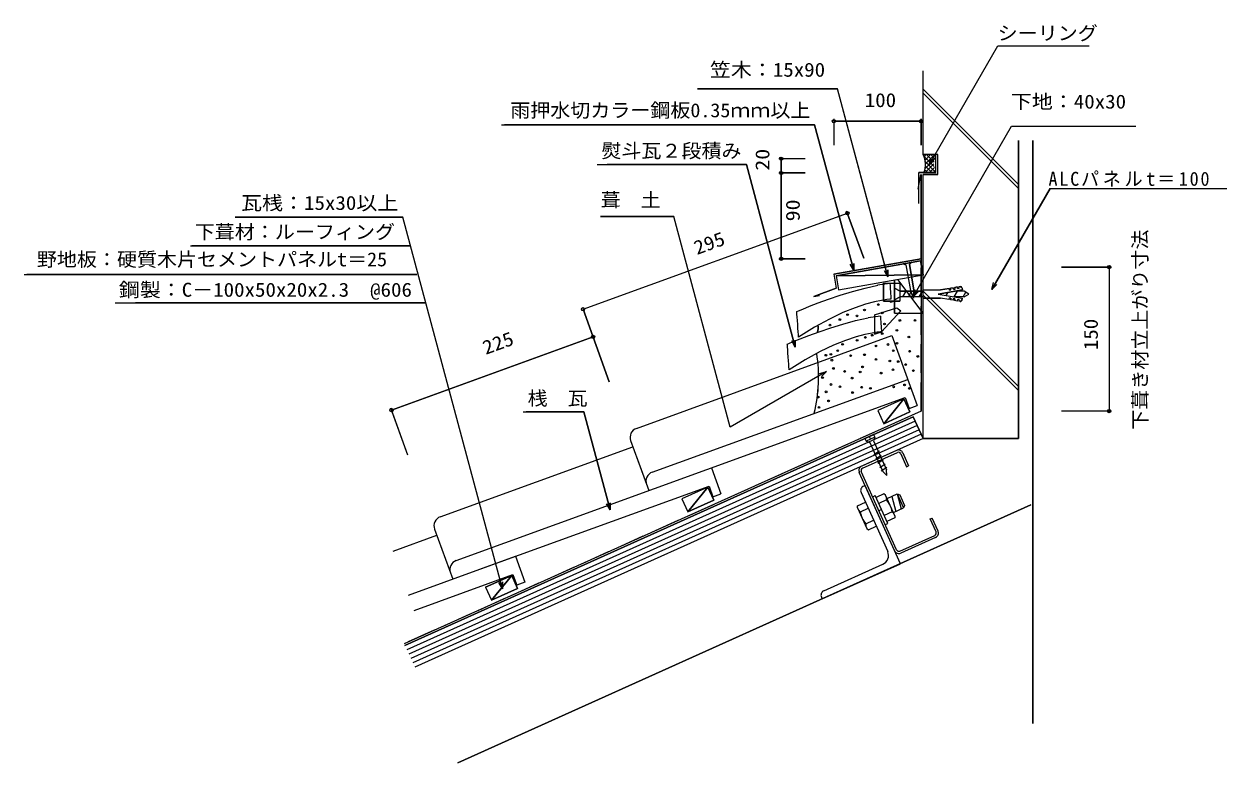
# Model space of a CAD drawing. Units: millimetres, scale not verified. Extents: x -642 to 620, y -385 to 390.
import ezdxf
from ezdxf.enums import TextEntityAlignment as Align

# ---------------------------------------------------------------- set-up
doc = ezdxf.new("R2010")
doc.units = ezdxf.units.MM
doc.header["$LTSCALE"] = 10
doc.linetypes.add('DASHED3', pattern=[4, 3, -1])
doc.layers.add('0-0_LAYER001', color=2, linetype='Continuous', lineweight=18)
doc.layers.add('0-1_LAYER003', color=7, linetype='Continuous', lineweight=18)
doc.styles.add('ＭＳ ゴシック', font='')
doc.styles.get('ＭＳ ゴシック').set_extended_font_data('MS Gothic')

msp = doc.modelspace()

# ---------------------------------------------------------------- linework, layer by layer
at = {"layer": '0-0_LAYER001'}
for p, q in [((307, 241.63), (379.45, 367.12)), ((379.45, 367.12), (474.99, 367.12)), ((400.9, 221.95), (300.9, 321.95)), ((400.9, 217.71), (300.9, 317.71)), ((207.35, 290.65), (207.35, 263.15)), ((298.9, 290.65), (298.9, 263.15)), ((187.21, 284.53), (-138.13, 284.53)), ((228.17, 131.69), (187.21, 284.53)), ((207.35, 288.15), (298.9, 288.15)), ((400.9, -44.41), (400.9, 268)), ((415.9, 268), (415.9, -343.12)), ((301.97, 250.81), (304.3, 253.14)), ((303, 247.42), (308.72, 253.14)), ((303.49, 243.49), (313.13, 253.14)), ((312.57, 245.09), (304.53, 253.14)), ((313.73, 248.34), (308.94, 253.14)), ((314.42, 252.06), (313.35, 253.14)), ((314.42, 250.02), (314.42, 253.14)), ((316.5, 232.34), (316.5, 253.14)), ((115.61, 242.77), (-30.38, 242.77)), ((166.92, 51.28), (115.61, 242.77)), ((149.73, 248.94), (177.23, 248.94)), ((152.23, 233.94), (152.23, 248.94)), ((312.51, 240.74), (301.64, 251.61)), ((303.13, 238.73), (314.42, 250.02)), ((303.23, 234.42), (312.37, 243.55)), ((314.42, 234.42), (303.33, 245.51)), ((310.01, 234.42), (303.43, 240.99)), ((314.42, 234.42), (314.42, 250.02)), ((149.73, 233.94), (177.23, 233.94)), ((152.23, 143.94), (152.23, 233.94)), ((298.3, 232.34), (295.52, 216.98)), ((314.42, 234.42), (296.5, 234.42)), ((296.5, 201.94), (296.5, 234.42)), ((298.9, 143.94), (298.9, 232.34)), ((316.5, 232.34), (300.9, 232.34)), ((300.9, -44.41), (300.9, 232.34)), ((305.6, 234.42), (302.8, 237.21)), ((307.65, 234.42), (312.77, 239.54)), ((312.06, 234.42), (314.11, 236.46)), ((-55.72, 91.08), (221.59, 191.69)), ((220.74, 194.04), (238.65, 144.69)), ((-244.7, 187.47), (-420.41, 187.47)), ((-140.32, -202.1), (-244.7, 187.47)), ((-237.53, 157.61), (-465.94, 157.61)), ((149.73, 143.94), (177.23, 143.94)), ((207.35, 127.79), (298.9, 143.94)), ((209.66, 126.17), (298.3, 141.8)), ((280.08, 138.59), (288.85, 140.13)), ((286.56, 138.11), (288.85, 140.13)), ((-230.04, 127.62), (-638.95, 127.62)), ((207.35, 127.79), (209.95, 113.02)), ((209.66, 126.17), (212.27, 111.4)), ((212.27, 111.4), (300.9, 127.03)), ((282.91, 137.47), (280.08, 138.59)), ((282.91, 137.47), (287.6, 110.87)), ((286.56, 138.11), (291.25, 111.52)), ((498.57, 135.21), (446.07, 135.21)), ((496.07, 135.21), (496.07, -15.7)), ((259.38, 118.34), (259.38, 99.52)), ((259.38, 118.34), (276.56, 118.34)), ((270.9, 87.03), (270.9, 121.74)), ((300.9, 87.03), (274.4, 122.35)), ((332.53, 113.64), (329.87, 113.17)), ((332.82, 111.97), (332.53, 113.64)), ((336.86, 114.41), (334.2, 113.94)), ((334.5, 112.27), (334.2, 113.94)), ((337.16, 112.73), (336.86, 114.41)), ((340.01, 114.96), (338.53, 114.7)), ((338.83, 113.03), (338.53, 114.7)), ((341.75, 113.75), (342.15, 111.48)), ((186.37, 104.44), (209.95, 113.02)), ((186.37, 104.44), (192.28, 105.46)), ((270.9, 101.03), (270.9, 113.03)), ((276.9, 110.03), (270.9, 113.03)), ((270.9, 101.03), (276.9, 104.03)), ((276.9, 104.03), (276.9, 110.03)), ((300.9, 110.03), (276.9, 110.03)), ((300.9, 104.03), (276.9, 104.03)), ((279.79, 104.03), (283.25, 110.03)), ((285.51, 104.03), (288.97, 110.03)), ((287.6, 110.87), (291.05, 102.63)), ((291.05, 102.63), (291.25, 111.52)), ((291.23, 104.03), (294.7, 110.03)), ((296.96, 104.03), (300.42, 110.03)), ((300.9, 111.28), (319.1, 111.28)), ((300.9, 102.78), (300.9, 111.28)), ((400.9, 9.95), (300.9, 109.95)), ((400.9, 5.71), (300.9, 105.71)), ((300.9, 102.78), (319.1, 102.78)), ((316.88, 107.03), (342.15, 111.48)), ((316.88, 107.03), (341.97, 102.6)), ((328.19, 112.88), (319.1, 111.28)), ((328.02, 101.2), (319.1, 102.78)), ((325.23, 105.55), (327.13, 108.83)), ((328.32, 102.88), (328.02, 101.2)), ((328.49, 111.21), (328.19, 112.88)), ((328.32, 102.88), (329.99, 102.58)), ((328.49, 111.21), (330.16, 111.5)), ((329.99, 102.58), (329.69, 100.91)), ((330.16, 111.5), (329.87, 113.18)), ((332.65, 102.11), (332.35, 100.44)), ((332.65, 102.11), (334.32, 101.82)), ((332.82, 111.97), (334.5, 112.27)), ((333.62, 104.07), (337.05, 110.03)), ((343.9, 110.03), (333.89, 110.03)), ((343.9, 104.03), (333.89, 104.03)), ((334.32, 101.82), (334.03, 100.14)), ((336.98, 101.35), (336.69, 99.68)), ((336.98, 101.35), (338.66, 101.05)), ((337.16, 112.73), (338.83, 113.03)), ((338.66, 101.05), (338.36, 99.38)), ((341.58, 100.34), (341.97, 102.6)), ((342.83, 104.03), (345.67, 108.96)), ((348.9, 107.03), (343.9, 110.03)), ((343.9, 104.03), (348.9, 107.03)), ((-221.73, 97.64), (-525.13, 97.64)), ((-55.72, 91.08), (-28.15, 15.09)), ((259.38, 99.52), (276.56, 99.52)), ((332.35, 100.44), (329.69, 100.91)), ((336.69, 99.68), (334.03, 100.14)), ((339.84, 99.12), (338.36, 99.38)), ((270.9, 87.03), (300.9, 87.03)), ((-45.2, 62.1), (-256.71, -14.64)), ((199.71, 25.8), (98.61, -32.57)), ((-257.57, -12.29), (-239.66, -61.64)), ((280.94, -2.95), (253.58, -15.26)), ((280.94, -2.95), (259.74, -28.94)), ((287.1, -16.63), (280.94, -2.95)), ((290.64, -21.61), (-242.48, -261.52)), ((-54.77, -16.5), (-115.37, -16.5)), ((-27.23, -119.29), (-54.77, -16.5)), ((253.58, -15.26), (259.74, -28.94)), ((259.74, -28.94), (287.1, -16.63)), ((300.9, -44.41), (290.64, -21.61)), ((498.57, -15.7), (446.07, -15.7)), ((300.9, -44.41), (-232.22, -284.31)), ((249.12, -40.29), (240, -44.4)), ((240, -44.4), (241.24, -47.13)), ((250.35, -43.03), (241.24, -47.13)), ((241.24, -47.13), (245.2, -48.64)), ((244.56, -42.35), (245.8, -45.08)), ((245.2, -48.64), (258.91, -79.1)), ((250.35, -43.03), (248.85, -47)), ((248.85, -47), (262.56, -77.46)), ((249.12, -40.29), (250.35, -43.03)), ((300.9, -44.41), (400.9, -44.41)), ((273.06, -56.94), (236.59, -73.35)), ((237.53, -75.45), (274.01, -59.03)), ((249.45, -61.09), (255.08, -57.4)), ((249.45, -61.09), (255.08, -57.4)), ((251.5, -65.65), (257.13, -61.96)), ((251.5, -65.65), (257.13, -61.96)), ((277.58, -60.39), (283.73, -74.07)), ((279.67, -59.44), (285.83, -73.12)), ((253.56, -70.21), (259.18, -66.52)), ((253.56, -70.21), (259.18, -66.52)), ((255.61, -74.77), (261.23, -71.08)), ((255.61, -74.77), (261.23, -71.08)), ((257.14, -78.19), (262.77, -74.49)), ((283.73, -74.07), (285.83, -73.12)), ((271.01, -162.04), (234.08, -79.96)), ((273.11, -161.09), (236.18, -79.02)), ((263.03, -83.38), (258.91, -79.1)), ((263.03, -83.38), (262.56, -77.46)), ((75.24, -95.49), (47.89, -107.82)), ((75.24, -95.49), (54.06, -121.49)), ((81.41, -109.16), (75.24, -95.49)), ((238.41, -94.46), (240.23, -93.64)), ((277.17, -175.71), (240.23, -93.64)), ((47.89, -107.82), (54.06, -121.49)), ((54.06, -121.49), (81.41, -109.16)), ((232.33, -114.9), (240.47, -111.24)), ((235.9, -101.07), (263.81, -163.08)), ((248.08, -105.46), (250.81, -104.23)), ((263.94, -133.41), (250.81, -104.23)), ((259.83, -102.52), (251.69, -106.19)), ((262.68, -108.84), (254.54, -112.51)), ((261.57, -103.78), (259.83, -102.52)), ((271.42, -125.66), (261.57, -103.78)), ((263.21, -107.43), (273.88, -102.62)), ((268.33, -105.12), (272.32, -120.87)), ((273.88, -102.62), (276.53, -103.63)), ((273.88, -102.62), (280.45, -117.21)), ((273.88, -102.62), (277.88, -118.37)), ((276.53, -103.63), (281.45, -114.57)), ((413.95, -114.16), (-187.08, -384.62)), ((232.12, -117.03), (232.33, -114.9)), ((232.12, -117.03), (241.97, -138.92)), ((235.18, -121.22), (243.32, -117.56)), ((254.64, -120.06), (257.38, -118.82)), ((268.36, -121.48), (260.22, -125.14)), ((269.78, -122.01), (280.45, -117.21)), ((271.42, -125.66), (271.2, -127.79)), ((281.45, -114.57), (280.45, -117.21)), ((240.86, -133.85), (249, -130.19)), ((243.7, -140.17), (251.85, -136.51)), ((261.21, -134.65), (263.94, -133.41)), ((271.2, -127.79), (263.06, -131.46)), ((308.36, -128.78), (310.45, -127.84)), ((314.51, -142.46), (308.36, -128.78)), ((316.61, -141.52), (310.45, -127.84)), ((241.97, -138.92), (243.7, -140.17)), ((276.68, -162.45), (313.16, -146.03)), ((314.1, -148.13), (277.62, -164.54)), ((196.78, -204.21), (258.79, -176.31)), ((-130.51, -188.1), (-157.86, -200.41)), ((-130.51, -188.1), (-151.71, -214.09)), ((-124.35, -201.78), (-130.51, -188.1)), ((-157.86, -200.41), (-151.71, -214.09)), ((-151.71, -214.09), (-124.35, -201.78))]:
    msp.add_line(p, q, dxfattribs=at)
at = {"layer": '0-0_LAYER001', "linetype": 'DASHED3'}
for q in [(298.9, 135.21), (-243.3, -259.69)]:
    msp.add_line((298.9, -15.7), q, dxfattribs=at)
at = {"layer": '0-0_LAYER001', "color": 3}
for p, q in [((266.16, 118.11), (253.3, 116.16)), ((256.21, 83.94), (243.35, 81.99))]:
    msp.add_line(p, q, dxfattribs=at)
at = {"layer": '0-0_LAYER001', "color": 4}
for p, q in [((0.24, -33.84), (268.15, 63.36)), ((268.15, 63.36), (294.7, -9.8)), ((16.89, -79.74), (284.81, 17.46)), ((-188.82, -172.46), (282.14, -1.59)), ((282.14, -1.59), (286.24, -12.87)), ((286.24, -12.87), (294.7, -9.8)), ((-5.75, -46.65), (13.29, -99.13)), ((-205.47, -126.56), (-3.36, -53.23)), ((0.05, -62.63), (13.29, -99.13)), ((79.09, -75.26), (88.99, -102.52)), ((-254.99, -162.61), (-209.07, -145.95)), ((-211.46, -139.37), (-192.42, -191.85)), ((-211.46, -139.37), (-192.42, -191.85)), ((-116.73, -195.24), (-125.19, -198.31))]:
    msp.add_line(p, q, dxfattribs=at)
at = {"layer": '0-0_LAYER001', "color": 1}
for p, q in [((292.69, -26.17), (-240.43, -266.07)), ((294.75, -30.73), (-238.37, -270.63)), ((296.8, -35.29), (-236.32, -275.19)), ((298.85, -39.85), (-234.27, -279.75))]:
    msp.add_line(p, q, dxfattribs=at)
at = {"layer": '0-0_LAYER001'}
for points in [[(316.5, 253.14), (300.9, 253.14), (300.9, 341.05)], [(264.07, 124.99), (211.27, 322.02), (64.27, 322.02)], [(290.47, 104.03), (393.74, 282.91), (524.24, 282.91)], [(312.3, 246.94), (307, 241.63), (308.94, 248.88)], [(373.04, 111.76), (434.2, 217.7), (619.66, 217.7)], [(98.61, -32.57), (39.46, 188.16), (-37.31, 188.16)], [(298.3, 141.8), (300.9, 127.03), (209.66, 126.17)], [(228.17, 139.19), (228.17, 131.69), (224.42, 138.18)], [(264.07, 132.49), (264.07, 124.99), (260.32, 131.49)], [(378.34, 117.06), (373.04, 111.76), (374.98, 119.01)], [(295.77, 109.33), (290.47, 104.03), (292.41, 111.27)], [(250.12, 85.19), (273.27, 92.5), (277.45, 89.22)], [(250.12, 85.19), (250.12, 65.02), (257.38, 67.35), (277.45, 89.22)], [(166.92, 58.78), (166.92, 51.28), (163.17, 57.77)], [(192.47, 23.86), (199.71, 25.8), (194.41, 20.5)], [(-27.23, -111.79), (-27.23, -119.29), (-30.98, -112.79)], [(194.27, -210.82), (195.09, -212.65), (277.17, -175.71)], [(-140.32, -194.6), (-140.32, -202.1), (-144.07, -195.61)]]:
    msp.add_lwpolyline(points, dxfattribs=at)
at = {"layer": '0-0_LAYER001', "color": 3}
for points in [[(266.16, 118.11), (266.19, 117.65), (266.28, 116.38), (266.41, 114.53), (266.57, 112.27), (266.75, 109.81), (266.92, 107.36), (267.08, 105.1), (267.21, 103.24), (267.3, 101.98), (267.33, 101.52), (266.19, 101.46), (262.83, 101.12), (257.37, 100.29), (249.94, 98.74), (240.65, 96.24), (229.61, 92.57), (216.95, 87.5), (202.79, 80.81), (187.24, 72.27), (170.41, 61.66), (170.36, 62.41), (170.21, 64.46), (170, 67.49), (169.74, 71.16), (169.46, 75.16), (169.18, 79.16), (168.92, 82.83), (168.71, 85.85), (168.56, 87.91), (168.51, 88.66), (170.13, 89.36), (174.71, 91.29), (181.81, 94.16), (191.01, 97.72), (201.88, 101.68), (213.99, 105.78), (226.9, 109.75), (240.18, 113.3), (253.41, 116.18)], [(256.21, 83.94), (256.24, 83.48), (256.33, 82.22), (256.46, 80.36), (256.62, 78.1), (256.8, 75.65), (256.97, 73.19), (257.13, 70.93), (257.26, 69.08), (257.35, 67.81), (257.38, 67.35), (256.23, 67.29), (252.87, 66.96), (247.42, 66.13), (239.99, 64.57), (230.69, 62.08), (219.66, 58.4), (207, 53.33), (192.84, 46.64), (177.28, 38.1), (160.46, 27.49), (160.41, 28.25), (160.26, 30.3), (160.05, 33.32), (159.79, 37), (159.51, 40.99), (159.23, 44.99), (158.97, 48.66), (158.75, 51.69), (158.61, 53.74), (158.56, 54.5), (160.18, 55.2), (164.76, 57.12), (171.86, 60), (181.06, 63.55), (191.93, 67.52), (204.03, 71.62), (216.94, 75.58), (230.23, 79.14), (243.46, 82.02)]]:
    msp.add_lwpolyline(points, dxfattribs=at)
at = {"layer": '0-0_LAYER001', "color": 4}
for points in [[(-183.02, -188.44), (76.43, -94.31), (80.53, -105.59), (88.99, -102.52)], [(-238.66, -208.63), (-126.62, -167.98), (-116.73, -195.24)], [(-232.97, -224.65), (-129.28, -187.03), (-125.19, -198.31)]]:
    msp.add_lwpolyline(points, dxfattribs=at)
at = {"layer": '0-0_LAYER001'}
for centre, radius in [((207.35, 288.15), 1.7), ((298.9, 288.15), 1.7), ((152.23, 248.94), 1.7), ((152.23, 233.94), 1.7), ((152.23, 233.94), 1.7), ((221.59, 191.69), 1.7), ((152.23, 143.94), 1.7), ((496.07, 135.21), 1.7), ((-55.72, 91.08), 1.7), ((239.51, 90.3), 0.9), ((254, 95.96), 0.9), ((267.59, 98.94), 0.9), ((213.74, 80.27), 0.9), ((221.78, 85.4), 0.9), ((231.62, 84.04), 0.9), ((258.13, 87.15), 0.9), ((260.52, 75.57), 0.9), ((276.63, 79.34), 0.9), ((292.53, 79.34), 0.9), ((-45.2, 62.1), 1.7), ((203.27, 74.41), 0.9), ((247.64, 63.79), 0.9), ((258.13, 65.59), 0.9), ((273.53, 68.99), 0.9), ((216.53, 54.24), 0.9), ((231.73, 58.49), 0.9), ((240.39, 61.47), 0.9), ((251.58, 52.53), 0.9), ((264.12, 54.1), 0.9), ((273.63, 55.43), 0.9), ((286.06, 61.94), 0.9), ((199.04, 42.83), 0.9), ((204.25, 43.83), 0.9), ((205.35, 37.64), 0.9), ((211.42, 47.62), 0.9), ((224.94, 42.34), 0.9), ((239.51, 43.29), 0.9), ((251.58, 38.43), 0.9), ((269.71, 47.62), 0.9), ((286.85, 47.05), 0.9), ((295.47, 41.56), 0.9), ((206.91, 29.02), 0.9), ((218.67, 25.89), 0.9), ((234.97, 25.27), 0.9), ((237.48, 30.59), 0.9), ((266.11, 36.85), 0.9), ((269.4, 27.63), 0.9), ((274.86, 36.22), 0.9), ((282.7, 33.07), 0.9), ((290.77, 26.67), 0.9), ((195.45, 19.28), 0.9), ((204.4, 12.13), 0.9), ((226.59, 18.88), 0.9), ((256.93, 24.07), 0.9), ((281.51, 11.75), 0.9), ((199.26, 4.46), 0.9), ((213.8, 9.78), 0.9), ((226.99, 3.71), 0.9), ((236.57, 9.3), 0.9), ((245.75, 8.1), 0.9), ((270.1, 9.7), 0.9), ((286.57, 8), 0.9), ((191.05, -1.08), 0.9), ((191.85, -11.86), 0.9), ((201.83, -5.08), 0.9), ((-256.71, -14.64), 1.7), ((496.07, -15.7), 1.7)]:
    msp.add_circle(centre, radius, dxfattribs=at)
for centre, radius, start, end in [((281.4, 242.74), 22.1, 337.88465, 28.07264), ((340.26, 113.48), 1.5, 10.45127, 99.63753), ((340.1, 100.6), 1.5, 259.83899, 350.14733), ((158.53, 73.9), 32.52, 347.60806, 0.81692), ((31.29, 19.67), 160.1, 346.36619, 9.01787), ((275.11, -61.5), 5, 24.22435, 114.24136), ((275.11, -61.5), 2.7, 24.24037, 114.23248), ((238.64, -77.91), 5, 114.22009, 204.23074), ((238.64, -77.91), 2.7, 114.23248, 204.2128), ((240.46, -99.02), 5, 114.22009, 204.23074), ((256.62, -107.76), 6.15, 349.86246, 23.86974), ((245.61, -124.11), 22.9, 6.61649, 41.832), ((238.38, -115.97), 6.15, 204.55376, 238.55602), ((257.96, -118.56), 22.94, 186.64732, 221.80409), ((265.15, -126.73), 6.16, 24.60092, 58.55557), ((246.92, -134.93), 6.15, 169.878, 203.89275), ((312.05, -143.57), 2.7, 294.22067, 24.24037), ((312.05, -143.57), 5, 294.21371, 24.24564), ((254.69, -167.19), 10, 294.23666, 24.22389), ((275.57, -159.99), 5, 204.20946, 294.235), ((275.57, -159.99), 2.7, 204.2128, 294.22067), ((198.83, -208.77), 5, 114.22009, 204.23074)]:
    msp.add_arc(centre, radius, start, end, dxfattribs=at)
at = {"layer": '0-0_LAYER001', "color": 4}
for centre in [(3.65, -43.24), (20.3, -89.14), (-202.06, -135.96), (-185.41, -181.86)]:
    msp.add_arc(centre, 10, 109.94091, 199.94091, dxfattribs=at)
at = {"layer": '0-1_LAYER003'}
for p, q in [((379.45, 367.12), (471.95, 367.12)), ((300.9, 253.14), (300.9, 341.05)), ((64.27, 322.02), (211.27, 322.02)), ((263.61, 126.68), (211.27, 322.02)), ((300.9, 321.95), (400.9, 221.95)), ((400.9, 217.71), (300.9, 317.71)), ((298.9, 263.15), (298.9, 290.65)), ((-141.17, 284.53), (187.21, 284.53)), ((207.35, 289.85), (207.35, 263.15)), ((298.9, 288.15), (207.35, 288.15)), ((290.47, 104.03), (393.74, 282.91)), ((393.74, 282.91), (524.24, 282.91)), ((415.9, -343.12), (415.9, 268)), ((-41.01, 242.77), (115.61, 242.77)), ((150.53, 248.94), (152.23, 248.94)), ((152.23, 248.94), (177.23, 248.94)), ((152.23, 248.94), (152.23, 143.94)), ((307, 241.63), (308.94, 248.88)), ((298.3, 232.34), (295.52, 216.98)), ((434.2, 217.7), (619.66, 217.7)), ((238.65, 144.69), (220.74, 194.04)), ((-420.41, 187.47), (-244.7, 187.47)), ((-140.32, -202.1), (-244.7, 187.47)), ((-37.31, 188.16), (39.46, 188.16)), ((-467.46, 157.61), (-237.53, 157.61)), ((-641.99, 127.62), (-230.04, 127.62)), ((209.66, 126.17), (300.9, 127.03)), ((228.17, 131.69), (224.42, 138.18)), ((446.07, 135.21), (498.57, 135.21)), ((259.38, 118.34), (276.56, 118.34)), ((259.38, 99.52), (259.38, 118.34)), ((300.9, 87.03), (274.4, 122.35)), ((276.56, 118.34), (276.56, 99.52)), ((373.04, 111.76), (378.34, 117.06)), ((270.9, 113.03), (276.3, 110.32)), ((276.9, 110.03), (270.9, 113.03)), ((276.9, 104.03), (270.9, 101.03)), ((291.05, 102.63), (287.6, 110.87)), ((300.9, 111.28), (319.1, 111.28)), ((300.9, 110.03), (400.9, 9.95)), ((400.9, 5.71), (300.9, 105.71)), ((319.1, 102.78), (300.9, 102.78)), ((334.32, 101.82), (332.65, 102.11)), ((338.66, 101.05), (338.36, 99.38)), ((-546.38, 97.64), (-221.73, 97.64)), ((276.56, 99.52), (259.38, 99.52)), ((250.12, 85.19), (250.12, 65.02)), ((-256.71, -14.64), (-45.2, 62.1)), ((166.92, 51.28), (163.17, 57.77)), ((-257.29, -13.04), (-239.66, -61.64)), ((-118.41, -16.5), (-54.77, -16.5)), ((494.37, -15.7), (497.77, -15.7)), ((-30.98, -112.79), (-27.23, -119.29)), ((-187.08, -384.62), (413.95, -114.16)), ((-157.86, -200.41), (-130.51, -188.1))]:
    msp.add_line(p, q, dxfattribs=at)
for points in [[(312.3, 246.94), (307, 241.63), (379.45, 367.12)], [(187.21, 284.53), (228.17, 131.69), (228.17, 139.19)], [(400.9, 268), (400.9, -44.41), (300.9, -44.41), (300.9, 232.34), (316.5, 232.34), (316.5, 253.14), (300.9, 253.14)], [(296.5, 201.94), (296.5, 234.42), (314.42, 234.42), (314.42, 253.14)], [(115.61, 242.77), (166.92, 51.28), (166.92, 58.78)], [(298.9, 232.34), (298.9, -15.7), (-243.3, -259.69)], [(150.53, 233.94), (177.23, 233.94), (152.23, 233.94)], [(434.2, 217.7), (373.04, 111.76), (374.98, 119.01)], [(-28.15, 15.09), (-55.72, 91.08), (221.59, 191.69)], [(199.71, 25.8), (98.61, -32.57), (39.46, 188.16)], [(150.53, 143.94), (177.23, 143.94), (152.23, 143.94)], [(298.9, 143.94), (207.35, 127.79), (209.95, 113.02), (186.37, 104.44), (192.28, 105.46)], [(291.05, 102.63), (291.25, 111.52), (286.56, 138.11), (288.85, 140.13)], [(260.32, 131.49), (264.07, 124.99), (264.07, 132.49)], [(280.08, 138.59), (282.91, 137.47), (287.6, 110.87)], [(496.07, 135.21), (496.07, -15.7), (446.07, -15.7)], [(270.9, 121.74), (270.9, 87.03), (300.9, 87.03)], [(341.75, 113.75), (342.15, 111.48), (316.88, 107.03), (341.97, 102.6), (341.58, 100.34), (339.83, 99.13), (338.36, 99.38)], [(319.1, 111.28), (328.19, 112.88), (328.49, 111.21), (330.16, 111.5), (329.87, 113.18), (332.53, 113.64), (332.82, 111.97), (334.5, 112.27), (334.2, 113.94), (336.86, 114.41), (337.16, 112.73), (338.83, 113.03), (338.53, 114.7), (340.01, 114.97), (341.74, 113.75)], [(300.9, 104.03), (276.9, 104.03), (276.9, 110.03), (300.9, 110.03)], [(292.41, 111.27), (290.47, 104.03), (295.77, 109.33)], [(332.65, 102.11), (332.35, 100.44), (329.69, 100.91), (329.99, 102.58), (328.32, 102.88), (328.02, 101.2), (319.1, 102.78)], [(338.66, 101.05), (336.98, 101.35), (336.69, 99.68), (334.03, 100.14), (334.32, 101.82), (332.65, 102.11)], [(250.12, 85.19), (273.27, 92.5), (277.45, 89.22), (257.38, 67.35), (250.12, 65.02)], [(192.47, 23.86), (199.71, 25.8), (194.41, 20.5)], [(199.71, 25.8), (194.41, 20.5), (199.71, 25.8)], [(280.94, -2.95), (287.1, -16.63), (259.74, -28.94)], [(-242.48, -261.52), (290.64, -21.61), (300.9, -44.41), (-232.22, -284.31)], [(-54.77, -16.5), (-27.23, -119.29), (-27.23, -111.79)], [(75.24, -95.49), (81.41, -109.16), (54.06, -121.49)], [(-157.86, -200.41), (-151.71, -214.09), (-130.51, -188.1), (-124.35, -201.78), (-151.71, -214.09)], [(-144.07, -195.61), (-140.32, -202.1), (-140.32, -194.6)]]:
    msp.add_lwpolyline(points, dxfattribs=at)
for points in [[(209.66, 126.17), (212.27, 111.4), (300.9, 127.03), (298.3, 141.8)], [(280.94, -2.95), (253.58, -15.26), (259.74, -28.94)], [(75.24, -95.49), (47.89, -107.82), (54.06, -121.49)]]:
    msp.add_lwpolyline(points, close=True, dxfattribs=at)
for centre, radius, start, end in [((281.4, 242.74), 22.1, 337.88506, 28.07223), ((177.36, 71.99), 13.89, 338.59153, 9.83345), ((29.66, 19.73), 161.7, 346.47943, 8.90462)]:
    msp.add_arc(centre, radius, start, end, dxfattribs=at)

# ---------------------------------------------------------------- texts
at = {"layer": '0-0_LAYER001', "color": 7, "style": 'ＭＳ ゴシック'}
for s, width, p in [('シーリング', 1.05, (379.2, 368.86)), ('笠木：15x90', 1.1, (77.37, 330.44)), ('100', 1.1, (239.76, 298.57)), ('下地：40x30', 1.1, (393.04, 297.05)), ('雨押水切カラー鋼板0.35ｍｍ以上', 1.05, (-132.06, 287.94)), ('熨斗瓦２段積み', 1.05, (-36.45, 245.45)), ('葺\u3000土\u3000', 1.05, (-37.16, 193.94)), ('瓦桟：15x30以上\u3000', 1.1, (-414.34, 190.81)), ('下葺材：ルーフィング\u3000', 1.05, (-462.91, 160.46)), ('\u3000野地板：硬質木片セメントパネルt＝25\u3000', 1.05, (-649.58, 131.63)), ('\u3000鋼製：C－100x50x20x2.3\u3000@606\u3000', 1.1, (-564.59, 99.76)), ('桟\u3000瓦', 1.05, (-113.85, -14.07))]:
    msp.add_text(s, height=14.66, dxfattribs=dict(at, width=width)).set_placement(p, align=Align.BOTTOM_LEFT)
for s, rotation, width, p in [('20', 90, 1.15, (144.15, 236.34)), ('90', 90, 1.15, (176.02, 183.23)), ('295', 19.941, 1.1, (65.23, 143.77)), ('下葺き材立上がり寸法', 90, 1.05, (540.25, -35.31)), ('150', 90, 1.1, (488.65, 48.16)), ('225', 19.941, 1.1, (-156.35, 39.05))]:
    msp.add_text(s, height=14.66, rotation=rotation, dxfattribs=dict(at, width=width)).set_placement(p, align=Align.BOTTOM_LEFT)
at = {"layer": '0-0_LAYER001', "color": 7, "insert": (432.5, 219.65), "char_height": 14.66, "attachment_point": 7, "style": 'ＭＳ ゴシック'}
msp.add_mtext('\\T1.2;\\W0.95;ALCパネルt＝100', dxfattribs=at)

doc.saveas('drawing.dxf')
